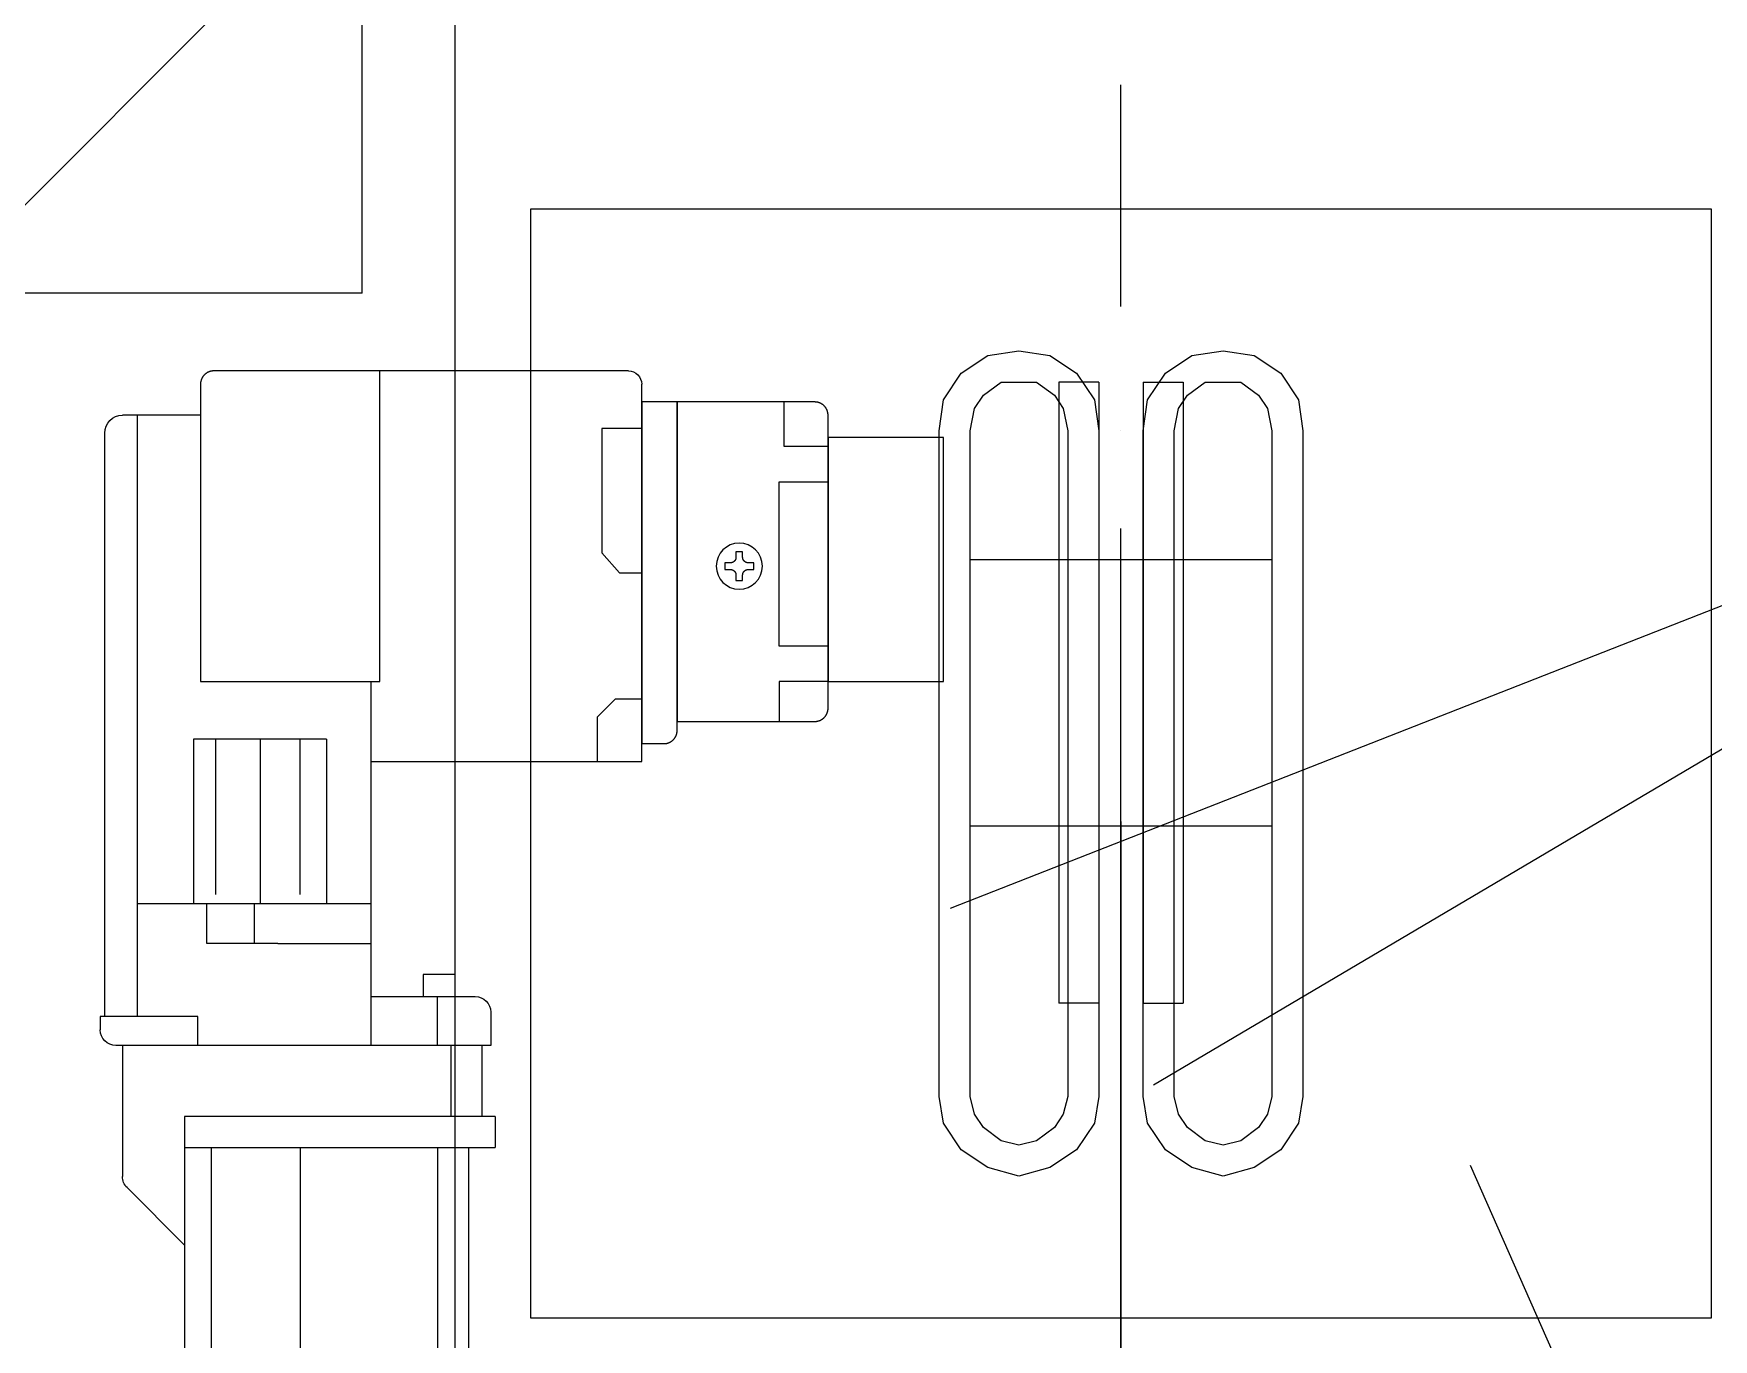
# Model space of a CAD drawing. Extents: x -668440 to 1010955, y -1678500 to 210463.
# Drawn here: x -539598 to -535813, y -1000771 to -997828 of the extents above; entities that cross this region are included whole.
import ezdxf

# ---------------------------------------------------------------- set-up
doc = ezdxf.new("R2010")
doc.units = 0
doc.header["$MEASUREMENT"] = 0
doc.linetypes.add('CENTER', pattern=[2, 1.25, -0.25, 0.25, -0.25])
doc.layers.get('0').update_dxf_attribs({"color": 3, "linetype": 'CONTINUOUS'})
doc.layers.get('Defpoints').update_dxf_attribs({"color": 251, "linetype": 'CONTINUOUS'})
doc.layers.add('00_ADDL', color=253, linetype='CONTINUOUS', plot=False)
for name, color, linetype in [('100', 5, 'CENTER'), ('_1-3_L-CS', 1, 'CONTINUOUS'), ('_5-6_GS-M', 6, 'CONTINUOUS'), ('BOLT', 4, 'CONTINUOUS'), ('cfhole_d', 7, 'CONTINUOUS'), ('cfr_d', 7, 'CONTINUOUS'), ('COL_H-300x300x10x15x13', 7, 'CONTINUOUS'), ('cwr_d', 7, 'CONTINUOUS'), ('standard2', 2, 'CONTINUOUS'), ('注記', 3, 'CONTINUOUS')]:
    doc.layers.add(name, color=color, linetype=linetype)
doc.styles.add('DRACAD', font='txt', dxfattribs={"width": 0.85, "bigfont": 'extfont2'})
doc.styles.get("Standard").update_dxf_attribs({"font": 'Osaka.ttc'})
doc.dimstyles.new('ISO-25', dxfattribs={"dimtxt": 2.5, "dimasz": 2.5, "dimexe": 1.25, "dimexo": 0.625, "dimtad": 1, "dimdec": 4, "dimdsep": 46, "dimtxsty": 'Standard', "dimcen": 2.5, "dimadec": 0, "dimazin": 0, "dimtfac": 1, "dimtdec": 4, "dimtmove": 0, "dimatfit": 3, "dimfxl": 1, "dimtolj": 1, "dimtzin": 0, "dimarcsym": 0})

# ---------------------------------------------------------------- blocks, each defined once
blk = doc.blocks.new('_ORIGIN')
at = {"color": 0, "linetype": 'ByBlock', "lineweight": -2}
blk.add_line((0, 0), (-1, 0), dxfattribs=at)
blk.add_circle((0, 0), 0.5, dxfattribs=at)
blk = doc.blocks.new('*D10642')
at = {"layer": '_5-6_GS-M', "color": 0, "lineweight": -2}
for p, q in [((-221054.66, -404517.08), (-221054.66, -404988.52)), ((-220784.62, -404585.08), (-220784.62, -404988.52)), ((-220834.62, -404987.27), (-221004.66, -404987.27))]:
    blk.add_line(p, q, dxfattribs=at)
at = {"layer": 'Defpoints', "color": 0}
for p in [(-221054.66, -404467.08), (-220784.62, -404535.08), (-221054.66, -404987.27)]:
    blk.add_point(p, dxfattribs=at)
at = {"layer": '_5-6_GS-M', "color": 0, "linetype": 'ByBlock', "lineweight": -2, "xscale": 50, "yscale": 50, "zscale": 50, "rotation": 180}
blk.add_blockref('_ORIGIN', (-221054.66, -404987.27), dxfattribs=at)
at = {"layer": '_5-6_GS-M', "color": 0, "linetype": 'ByBlock', "lineweight": -2, "xscale": 50, "yscale": 50, "zscale": 50}
blk.add_blockref('_ORIGIN', (-220784.62, -404987.27), dxfattribs=at)
at = {"layer": '_5-6_GS-M', "color": 0, "insert": (-220919.64, -404942.27), "char_height": 50, "attachment_point": 5, "style": 'DRACAD'}
blk.add_mtext('\\A1;270', dxfattribs=at)
blk = doc.blocks.new('TC01')
at = {"layer": '注記', "color": 4, "linetype": 'Continuous'}
for p, q in [((4888.06, 30085.63), (4946.06, 30085.63)), ((4944.06, 30085.63), (4981.47, 30085.63)), ((4944.06, 30015.63), (4944.06, 30085.63)), ((4981.47, 30085.63), (4981.54, 30085.63)), ((4981.54, 30085.63), (4981.62, 30085.62)), ((4981.62, 30085.62), (4981.69, 30085.62)), ((4981.69, 30085.62), (4981.77, 30085.61)), ((4981.77, 30085.61), (4981.84, 30085.6)), ((4981.84, 30085.6), (4981.91, 30085.59)), ((4981.91, 30085.59), (4981.98, 30085.58)), ((4981.98, 30085.58), (4982.06, 30085.57)), ((4982.06, 30085.57), (4982.13, 30085.55)), ((4982.13, 30085.55), (4982.2, 30085.54)), ((4982.2, 30085.54), (4982.27, 30085.52)), ((4982.27, 30085.52), (4982.34, 30085.5)), ((4982.34, 30085.5), (4982.41, 30085.48)), ((4982.41, 30085.48), (4982.48, 30085.45)), ((4982.48, 30085.45), (4982.55, 30085.43)), ((4982.55, 30085.43), (4982.62, 30085.4)), ((4982.62, 30085.4), (4982.69, 30085.37)), ((4885.06, 29997.63), (4885.06, 30082.63)), ((4982.69, 30085.37), (4982.75, 30085.34)), ((4982.75, 30085.34), (4982.82, 30085.31)), ((4982.82, 30085.31), (4982.89, 30085.27)), ((4982.89, 30085.27), (4982.95, 30085.24)), ((4982.95, 30085.24), (4983.01, 30085.2)), ((4983.01, 30085.2), (4983.08, 30085.16)), ((4983.08, 30085.16), (4983.14, 30085.12)), ((4983.14, 30085.12), (4983.2, 30085.08)), ((4983.2, 30085.08), (4983.26, 30085.04)), ((4983.26, 30085.04), (4983.32, 30084.99)), ((4983.32, 30084.99), (4983.37, 30084.95)), ((4983.37, 30084.95), (4983.43, 30084.9)), ((4983.43, 30084.9), (4983.49, 30084.85)), ((4983.49, 30084.85), (4983.54, 30084.8)), ((4983.54, 30084.8), (4983.59, 30084.75)), ((4983.59, 30084.75), (4983.64, 30084.69)), ((4983.64, 30084.69), (4983.69, 30084.64)), ((4983.69, 30084.64), (4983.74, 30084.59)), ((4983.74, 30084.59), (4983.79, 30084.53)), ((4983.79, 30084.53), (4983.84, 30084.47)), ((4983.84, 30084.47), (4983.88, 30084.41)), ((4983.88, 30084.41), (4983.92, 30084.35)), ((4983.92, 30084.35), (4983.97, 30084.29)), ((4983.97, 30084.29), (4984.01, 30084.23)), ((4984.01, 30084.23), (4984.04, 30084.17)), ((4984.04, 30084.17), (4984.08, 30084.1)), ((4984.08, 30084.1), (4984.12, 30084.04)), ((4984.12, 30084.04), (4984.15, 30083.97)), ((4984.15, 30083.97), (4984.18, 30083.91)), ((4984.18, 30083.91), (4984.21, 30083.84)), ((4984.21, 30083.84), (4984.24, 30083.77)), ((4984.24, 30083.77), (4984.27, 30083.71)), ((4984.27, 30083.71), (4984.3, 30083.64)), ((4984.3, 30083.64), (4984.32, 30083.57)), ((4984.32, 30083.57), (4984.34, 30083.5)), ((4984.34, 30083.5), (4984.36, 30083.43)), ((4984.36, 30083.43), (4984.38, 30083.35)), ((4984.38, 30083.35), (4984.4, 30083.28)), ((4984.4, 30083.28), (4984.41, 30083.21)), ((4984.41, 30083.21), (4984.43, 30083.14)), ((4984.43, 30083.14), (4984.44, 30083.07)), ((4984.44, 30083.07), (4984.45, 30082.99)), ((4984.45, 30082.99), (4984.46, 30082.92)), ((4984.46, 30082.92), (4984.46, 30082.85)), ((4984.46, 30082.85), (4984.47, 30082.77)), ((4984.47, 30082.77), (4984.47, 30082.7)), ((4984.47, 30082.7), (4984.47, 30082.63)), ((4984.47, 30082.63), (4984.47, 30015.63)), ((4843.99, 30077.8), (4844.04, 30077.85)), ((4844.04, 30077.85), (4844.1, 30077.9)), ((4844.1, 30077.9), (4844.15, 30077.95)), ((4844.15, 30077.95), (4844.21, 30077.99)), ((4844.21, 30077.99), (4844.27, 30078.04)), ((4844.27, 30078.04), (4844.33, 30078.08)), ((4844.33, 30078.08), (4844.39, 30078.12)), ((4844.39, 30078.12), (4844.45, 30078.16)), ((4844.45, 30078.16), (4844.51, 30078.2)), ((4844.51, 30078.2), (4844.58, 30078.24)), ((4844.58, 30078.24), (4844.64, 30078.27)), ((4844.64, 30078.27), (4844.71, 30078.31)), ((4844.71, 30078.31), (4844.77, 30078.34)), ((4844.77, 30078.34), (4844.84, 30078.37)), ((4844.84, 30078.37), (4844.91, 30078.4)), ((4844.91, 30078.4), (4844.98, 30078.43)), ((4844.98, 30078.43), (4845.05, 30078.45)), ((4845.05, 30078.45), (4845.12, 30078.48)), ((4845.12, 30078.48), (4845.19, 30078.5)), ((4845.19, 30078.5), (4845.26, 30078.52)), ((4845.26, 30078.52), (4845.33, 30078.54)), ((4845.33, 30078.54), (4845.4, 30078.55)), ((4845.4, 30078.55), (4845.47, 30078.57)), ((4845.47, 30078.57), (4845.54, 30078.58)), ((4845.54, 30078.58), (4845.62, 30078.59)), ((4845.62, 30078.59), (4845.69, 30078.6)), ((4845.69, 30078.6), (4845.76, 30078.61)), ((4845.76, 30078.61), (4845.84, 30078.62)), ((4845.84, 30078.62), (4845.91, 30078.62)), ((4845.91, 30078.62), (4845.98, 30078.63)), ((4845.98, 30078.63), (4846.06, 30078.63)), ((4846.06, 30078.63), (4877.06, 30078.63)), ((4853.06, 30078.63), (4853.06, 30068.63)), ((4877.06, 30078.63), (4877.06, 30006.63)), ((4877.06, 30078.63), (4885.06, 30078.63)), ((4877.06, 30004.63), (4877.06, 30078.63)), ((4885.06, 30078.63), (4885.06, 30001.63)), ((4843.06, 30075.85), (4843.07, 30075.92)), ((4843.06, 30075.77), (4843.06, 30075.85)), ((4843.06, 30075.7), (4843.06, 30075.77)), ((4843.06, 30075.63), (4843.06, 30075.7)), ((4843.06, 30042.63), (4843.06, 30075.63)), ((4843.07, 30075.92), (4843.08, 30075.99)), ((4843.08, 30075.99), (4843.09, 30076.07)), ((4843.09, 30076.07), (4843.1, 30076.14)), ((4843.1, 30076.14), (4843.11, 30076.21)), ((4843.11, 30076.21), (4843.13, 30076.28)), ((4843.13, 30076.28), (4843.15, 30076.35)), ((4843.15, 30076.35), (4843.17, 30076.43)), ((4843.17, 30076.43), (4843.19, 30076.5)), ((4843.19, 30076.5), (4843.21, 30076.57)), ((4843.21, 30076.57), (4843.23, 30076.64)), ((4843.23, 30076.64), (4843.26, 30076.71)), ((4843.26, 30076.71), (4843.28, 30076.77)), ((4843.28, 30076.77), (4843.31, 30076.84)), ((4843.31, 30076.84), (4843.34, 30076.91)), ((4843.34, 30076.91), (4843.38, 30076.97)), ((4843.38, 30076.97), (4843.41, 30077.04)), ((4843.41, 30077.04), (4843.45, 30077.1)), ((4843.45, 30077.1), (4843.48, 30077.17)), ((4843.48, 30077.17), (4843.52, 30077.23)), ((4843.52, 30077.23), (4843.56, 30077.29)), ((4843.56, 30077.29), (4843.6, 30077.35)), ((4843.6, 30077.35), (4843.65, 30077.41)), ((4843.65, 30077.41), (4843.69, 30077.47)), ((4843.69, 30077.47), (4843.74, 30077.53)), ((4843.74, 30077.53), (4843.78, 30077.59)), ((4843.78, 30077.59), (4843.83, 30077.64)), ((4843.83, 30077.64), (4843.88, 30077.69)), ((4843.88, 30077.69), (4843.93, 30077.75)), ((4843.93, 30077.75), (4843.99, 30077.8)), ((4984.47, 30075.63), (5002.06, 30075.63)), ((4998.76, 30075.63), (4998.76, 29940.13)), ((4817.06, 30070.63), (4843.06, 30070.63)), ((4817.06, 30015.63), (4817.06, 30070.63)), ((4843.06, 30070.63), (4843.06, 30015.63)), ((4885.06, 30072.63), (4894.06, 30072.63)), ((4894.06, 30072.63), (4894.06, 30044.63)), ((5006.06, 29940.13), (5006.06, 30071.63)), ((4853.06, 30068.63), (4843.06, 30068.63)), ((4854.06, 30060.63), (4843.06, 30060.63)), ((4854.06, 30023.63), (4854.06, 30060.63)), ((4862.31, 30044.88), (4863.81, 30044.88)), ((4862.31, 30043.63), (4862.31, 30044.88)), ((4863.81, 30044.88), (4863.81, 30043.63)), ((4894.06, 30044.63), (4890.06, 30040.13)), ((4843.06, 30009.63), (4843.06, 30042.63)), ((4859.81, 30040.88), (4859.81, 30042.38)), ((4859.81, 30042.38), (4861.06, 30042.38)), ((4861.06, 30040.88), (4859.81, 30040.88)), ((4861.06, 30042.38), (4861.09, 30042.38)), ((4861.09, 30040.88), (4861.06, 30040.88)), ((4861.09, 30042.38), (4861.12, 30042.38)), ((4861.12, 30040.88), (4861.09, 30040.88)), ((4861.12, 30042.38), (4861.15, 30042.38)), ((4861.15, 30040.87), (4861.12, 30040.88)), ((4861.15, 30042.38), (4861.18, 30042.38)), ((4861.18, 30040.87), (4861.15, 30040.87)), ((4861.18, 30042.38), (4861.21, 30042.39)), ((4861.21, 30040.87), (4861.18, 30040.87)), ((4861.21, 30042.39), (4861.24, 30042.39)), ((4861.24, 30040.86), (4861.21, 30040.87)), ((4861.24, 30042.39), (4861.27, 30042.39)), ((4861.27, 30040.86), (4861.24, 30040.86)), ((4861.27, 30042.39), (4861.3, 30042.4)), ((4861.3, 30040.85), (4861.27, 30040.86)), ((4861.3, 30042.4), (4861.33, 30042.41)), ((4861.33, 30040.85), (4861.3, 30040.85)), ((4861.33, 30042.41), (4861.36, 30042.41)), ((4861.36, 30040.84), (4861.33, 30040.85)), ((4861.36, 30042.41), (4861.39, 30042.42)), ((4861.39, 30040.83), (4861.36, 30040.84)), ((4861.39, 30042.42), (4861.42, 30042.43)), ((4861.42, 30040.82), (4861.39, 30040.83)), ((4861.42, 30042.43), (4861.45, 30042.44)), ((4861.45, 30040.81), (4861.42, 30040.82)), ((4861.45, 30042.44), (4861.48, 30042.45)), ((4861.48, 30040.8), (4861.45, 30040.81)), ((4861.48, 30042.45), (4861.51, 30042.46)), ((4861.51, 30040.79), (4861.48, 30040.8)), ((4861.51, 30042.46), (4861.53, 30042.47)), ((4861.53, 30040.78), (4861.51, 30040.79)), ((4861.53, 30042.47), (4861.56, 30042.48)), ((4861.56, 30040.77), (4861.53, 30040.78)), ((4861.56, 30042.48), (4861.59, 30042.5)), ((4861.59, 30040.76), (4861.56, 30040.77)), ((4861.59, 30042.5), (4861.62, 30042.51)), ((4861.62, 30040.74), (4861.59, 30040.76)), ((4861.62, 30042.51), (4861.65, 30042.52)), ((4861.65, 30040.73), (4861.62, 30040.74)), ((4861.65, 30042.52), (4861.67, 30042.54)), ((4861.67, 30040.71), (4861.65, 30040.73)), ((4861.67, 30042.54), (4861.7, 30042.55)), ((4861.7, 30040.7), (4861.67, 30040.71)), ((4861.7, 30042.55), (4861.73, 30042.57)), ((4861.73, 30040.68), (4861.7, 30040.7)), ((4861.73, 30042.57), (4861.75, 30042.59)), ((4861.75, 30040.67), (4861.73, 30040.68)), ((4861.75, 30042.59), (4861.78, 30042.6)), ((4861.78, 30040.65), (4861.75, 30040.67)), ((4861.78, 30042.6), (4861.8, 30042.62)), ((4861.8, 30040.63), (4861.78, 30040.65)), ((4861.8, 30042.62), (4861.83, 30042.64)), ((4861.83, 30040.61), (4861.8, 30040.63)), ((4861.83, 30042.64), (4861.85, 30042.66)), ((4861.85, 30040.59), (4861.83, 30040.61)), ((4861.85, 30042.66), (4861.87, 30042.68)), ((4861.87, 30040.57), (4861.85, 30040.59)), ((4861.87, 30042.68), (4861.9, 30042.7)), ((4861.9, 30040.55), (4861.87, 30040.57)), ((4861.9, 30042.7), (4861.92, 30042.72)), ((4861.92, 30040.53), (4861.9, 30040.55)), ((4861.92, 30042.72), (4861.94, 30042.74)), ((4861.94, 30040.51), (4861.92, 30040.53)), ((4861.94, 30042.74), (4861.96, 30042.76)), ((4861.96, 30040.49), (4861.94, 30040.51)), ((4861.96, 30042.76), (4861.98, 30042.79)), ((4861.98, 30040.47), (4861.96, 30040.49)), ((4861.98, 30042.79), (4862, 30042.81)), ((4862, 30040.44), (4861.98, 30040.47)), ((4862, 30042.81), (4862.02, 30042.83)), ((4862.02, 30040.42), (4862, 30040.44)), ((4862.02, 30042.83), (4862.04, 30042.86)), ((4862.04, 30040.4), (4862.02, 30040.42)), ((4862.04, 30042.86), (4862.06, 30042.88)), ((4862.06, 30040.37), (4862.04, 30040.4)), ((4862.06, 30042.88), (4862.08, 30042.91)), ((4862.08, 30040.35), (4862.06, 30040.37)), ((4862.08, 30042.91), (4862.1, 30042.93)), ((4862.1, 30040.32), (4862.08, 30040.35)), ((4862.1, 30042.93), (4862.11, 30042.96)), ((4862.11, 30040.3), (4862.1, 30040.32)), ((4862.11, 30042.96), (4862.13, 30042.98)), ((4862.13, 30040.27), (4862.11, 30040.3)), ((4862.13, 30042.98), (4862.14, 30043.01)), ((4862.14, 30040.24), (4862.13, 30040.27)), ((4862.14, 30043.01), (4862.16, 30043.04)), ((4862.16, 30040.22), (4862.14, 30040.24)), ((4862.16, 30043.04), (4862.17, 30043.06)), ((4862.17, 30040.19), (4862.16, 30040.22)), ((4862.17, 30043.06), (4862.19, 30043.09)), ((4862.19, 30040.16), (4862.17, 30040.19)), ((4862.19, 30043.09), (4862.2, 30043.12)), ((4862.2, 30040.13), (4862.19, 30040.16)), ((4862.2, 30043.12), (4862.21, 30043.15)), ((4862.21, 30040.1), (4862.2, 30040.13)), ((4862.21, 30043.15), (4862.22, 30043.18)), ((4862.22, 30040.08), (4862.21, 30040.1)), ((4862.22, 30043.18), (4862.23, 30043.21)), ((4862.23, 30040.05), (4862.22, 30040.08)), ((4862.23, 30043.21), (4862.24, 30043.23)), ((4862.24, 30040.02), (4862.23, 30040.05)), ((4862.24, 30043.23), (4862.25, 30043.26)), ((4862.25, 30039.99), (4862.24, 30040.02)), ((4862.25, 30043.26), (4862.26, 30043.29)), ((4862.26, 30039.96), (4862.25, 30039.99)), ((4862.26, 30043.29), (4862.27, 30043.32)), ((4862.27, 30043.32), (4862.28, 30043.35)), ((4862.28, 30043.38), (4862.29, 30043.41)), ((4862.28, 30043.35), (4862.28, 30043.38)), ((4862.29, 30043.44), (4862.3, 30043.47)), ((4862.29, 30043.41), (4862.29, 30043.44)), ((4862.3, 30043.53), (4862.31, 30043.57)), ((4862.3, 30043.5), (4862.3, 30043.53)), ((4862.3, 30043.47), (4862.3, 30043.5)), ((4862.31, 30043.6), (4862.31, 30043.63)), ((4862.31, 30043.57), (4862.31, 30043.6)), ((4863.81, 30043.63), (4863.81, 30043.6)), ((4863.81, 30043.6), (4863.81, 30043.57)), ((4863.81, 30043.57), (4863.81, 30043.53)), ((4863.81, 30043.53), (4863.81, 30043.5)), ((4863.81, 30043.5), (4863.82, 30043.47)), ((4863.82, 30043.47), (4863.82, 30043.44)), ((4863.82, 30043.44), (4863.82, 30043.41)), ((4863.82, 30043.41), (4863.83, 30043.38)), ((4863.83, 30043.38), (4863.84, 30043.35)), ((4863.84, 30043.35), (4863.84, 30043.32)), ((4863.84, 30043.32), (4863.85, 30043.29)), ((4863.85, 30043.29), (4863.86, 30043.26)), ((4863.86, 30039.99), (4863.85, 30039.96)), ((4863.86, 30043.26), (4863.87, 30043.23)), ((4863.87, 30040.02), (4863.86, 30039.99)), ((4863.87, 30043.23), (4863.88, 30043.21)), ((4863.88, 30040.05), (4863.87, 30040.02)), ((4863.88, 30043.21), (4863.89, 30043.18)), ((4863.89, 30040.08), (4863.88, 30040.05)), ((4863.89, 30043.18), (4863.9, 30043.15)), ((4863.9, 30040.1), (4863.89, 30040.08)), ((4863.9, 30043.15), (4863.91, 30043.12)), ((4863.91, 30040.13), (4863.9, 30040.1)), ((4863.91, 30043.12), (4863.93, 30043.09)), ((4863.93, 30040.16), (4863.91, 30040.13)), ((4863.93, 30043.09), (4863.94, 30043.06)), ((4863.94, 30040.19), (4863.93, 30040.16)), ((4863.94, 30043.06), (4863.95, 30043.04)), ((4863.95, 30040.22), (4863.94, 30040.19)), ((4863.95, 30043.04), (4863.97, 30043.01)), ((4863.97, 30040.24), (4863.95, 30040.22)), ((4863.97, 30043.01), (4863.98, 30042.98)), ((4863.98, 30040.27), (4863.97, 30040.24)), ((4863.98, 30042.98), (4864, 30042.96)), ((4864, 30040.3), (4863.98, 30040.27)), ((4864, 30042.96), (4864.02, 30042.93)), ((4864.02, 30040.32), (4864, 30040.3)), ((4864.02, 30042.93), (4864.03, 30042.91)), ((4864.03, 30040.35), (4864.02, 30040.32)), ((4864.03, 30042.91), (4864.05, 30042.88)), ((4864.05, 30040.37), (4864.03, 30040.35)), ((4864.05, 30042.88), (4864.07, 30042.86)), ((4864.07, 30040.4), (4864.05, 30040.37)), ((4864.07, 30042.86), (4864.09, 30042.83)), ((4864.09, 30040.42), (4864.07, 30040.4)), ((4864.09, 30042.83), (4864.11, 30042.81)), ((4864.11, 30040.44), (4864.09, 30040.42)), ((4864.11, 30042.81), (4864.13, 30042.79)), ((4864.13, 30040.47), (4864.11, 30040.44)), ((4864.13, 30042.79), (4864.15, 30042.76)), ((4864.15, 30040.49), (4864.13, 30040.47)), ((4864.15, 30042.76), (4864.17, 30042.74)), ((4864.17, 30040.51), (4864.15, 30040.49)), ((4864.17, 30042.74), (4864.19, 30042.72)), ((4864.19, 30040.53), (4864.17, 30040.51)), ((4864.19, 30042.72), (4864.22, 30042.7)), ((4864.22, 30040.55), (4864.19, 30040.53)), ((4864.22, 30042.7), (4864.24, 30042.68)), ((4864.24, 30040.57), (4864.22, 30040.55)), ((4864.24, 30042.68), (4864.26, 30042.66)), ((4864.26, 30040.59), (4864.24, 30040.57)), ((4864.26, 30042.66), (4864.29, 30042.64)), ((4864.29, 30040.61), (4864.26, 30040.59)), ((4864.29, 30042.64), (4864.31, 30042.62)), ((4864.31, 30040.63), (4864.29, 30040.61)), ((4864.31, 30042.62), (4864.34, 30042.6)), ((4864.34, 30040.65), (4864.31, 30040.63)), ((4864.34, 30042.6), (4864.36, 30042.59)), ((4864.36, 30040.67), (4864.34, 30040.65)), ((4864.36, 30042.59), (4864.39, 30042.57)), ((4864.39, 30040.68), (4864.36, 30040.67)), ((4864.39, 30042.57), (4864.41, 30042.55)), ((4864.41, 30040.7), (4864.39, 30040.68)), ((4864.41, 30042.55), (4864.44, 30042.54)), ((4864.44, 30040.71), (4864.41, 30040.7)), ((4864.44, 30042.54), (4864.47, 30042.52)), ((4864.47, 30040.73), (4864.44, 30040.71)), ((4864.47, 30042.52), (4864.49, 30042.51)), ((4864.49, 30040.74), (4864.47, 30040.73)), ((4864.49, 30042.51), (4864.52, 30042.5)), ((4864.52, 30040.76), (4864.49, 30040.74)), ((4864.52, 30042.5), (4864.55, 30042.48)), ((4864.55, 30040.77), (4864.52, 30040.76)), ((4864.55, 30042.48), (4864.58, 30042.47)), ((4864.58, 30040.78), (4864.55, 30040.77)), ((4864.58, 30042.47), (4864.61, 30042.46)), ((4864.61, 30040.79), (4864.58, 30040.78)), ((4864.61, 30042.46), (4864.64, 30042.45)), ((4864.64, 30040.8), (4864.61, 30040.79)), ((4864.64, 30042.45), (4864.66, 30042.44)), ((4864.66, 30040.81), (4864.64, 30040.8)), ((4864.66, 30042.44), (4864.69, 30042.43)), ((4864.69, 30040.82), (4864.66, 30040.81)), ((4864.69, 30042.43), (4864.72, 30042.42)), ((4864.72, 30040.83), (4864.69, 30040.82)), ((4864.72, 30042.42), (4864.75, 30042.41)), ((4864.75, 30040.84), (4864.72, 30040.83)), ((4864.75, 30042.41), (4864.78, 30042.41)), ((4864.78, 30040.85), (4864.75, 30040.84)), ((4864.78, 30042.41), (4864.81, 30042.4)), ((4864.81, 30040.85), (4864.78, 30040.85)), ((4864.81, 30042.4), (4864.84, 30042.39)), ((4864.84, 30040.86), (4864.81, 30040.85)), ((4864.84, 30042.39), (4864.87, 30042.39)), ((4864.87, 30040.86), (4864.84, 30040.86)), ((4864.87, 30042.39), (4864.9, 30042.39)), ((4864.9, 30040.87), (4864.87, 30040.86)), ((4864.9, 30042.39), (4864.93, 30042.38)), ((4864.93, 30040.87), (4864.9, 30040.87)), ((4864.93, 30042.38), (4864.96, 30042.38)), ((4864.96, 30040.87), (4864.93, 30040.87)), ((4864.96, 30042.38), (4865, 30042.38)), ((4865, 30040.88), (4864.96, 30040.87)), ((4865, 30042.38), (4865.03, 30042.38)), ((4865.03, 30040.88), (4865, 30040.88)), ((4865.03, 30042.38), (4865.06, 30042.38)), ((4865.06, 30040.88), (4865.03, 30040.88)), ((4865.06, 30042.38), (4866.31, 30042.38)), ((4866.31, 30040.88), (4865.06, 30040.88)), ((4866.31, 30042.38), (4866.31, 30040.88)), ((4890.06, 30040.13), (4885.06, 30040.13)), ((4862.27, 30039.93), (4862.26, 30039.96)), ((4862.28, 30039.9), (4862.27, 30039.93)), ((4862.28, 30039.87), (4862.28, 30039.9)), ((4862.29, 30039.84), (4862.28, 30039.87)), ((4862.29, 30039.81), (4862.29, 30039.84)), ((4862.3, 30039.78), (4862.29, 30039.81)), ((4862.3, 30039.75), (4862.3, 30039.78)), ((4862.3, 30039.72), (4862.3, 30039.75)), ((4862.31, 30039.69), (4862.3, 30039.72)), ((4862.31, 30039.66), (4862.31, 30039.69)), ((4862.31, 30039.63), (4862.31, 30039.66)), ((4862.31, 30038.38), (4862.31, 30039.63)), ((4863.81, 30038.38), (4862.31, 30038.38)), ((4863.82, 30039.78), (4863.81, 30039.75)), ((4863.81, 30039.75), (4863.81, 30039.72)), ((4863.81, 30039.72), (4863.81, 30039.69)), ((4863.81, 30039.69), (4863.81, 30039.66)), ((4863.81, 30039.66), (4863.81, 30039.63)), ((4863.81, 30039.63), (4863.81, 30038.38)), ((4863.83, 30039.87), (4863.82, 30039.84)), ((4863.82, 30039.84), (4863.82, 30039.81)), ((4863.82, 30039.81), (4863.82, 30039.78)), ((4863.84, 30039.9), (4863.83, 30039.87)), ((4863.85, 30039.96), (4863.84, 30039.93)), ((4863.84, 30039.93), (4863.84, 30039.9)), ((4843.06, 30023.63), (4854.06, 30023.63)), ((4843.06, 30015.63), (4817.06, 30015.63)), ((4843.06, 30015.63), (4854.06, 30015.63)), ((4854.06, 30015.63), (4854.06, 30006.63)), ((4984.47, 30015.63), (4944.06, 30015.63)), ((4946.06, 30015.63), (4946.06, 29997.63)), ((4885.06, 30011.63), (4891.06, 30011.63)), ((4891.06, 30011.63), (4895.06, 30007.63)), ((4843.06, 30009.55), (4843.06, 30009.63)), ((4843.06, 30009.48), (4843.06, 30009.55)), ((4843.06, 30009.41), (4843.06, 30009.48)), ((4843.07, 30009.33), (4843.06, 30009.41)), ((4843.08, 30009.26), (4843.07, 30009.33)), ((4843.09, 30009.19), (4843.08, 30009.26)), ((4843.1, 30009.11), (4843.09, 30009.19)), ((4843.11, 30009.04), (4843.1, 30009.11)), ((4843.13, 30008.97), (4843.11, 30009.04)), ((4843.15, 30008.9), (4843.13, 30008.97)), ((4843.17, 30008.83), (4843.15, 30008.9)), ((4843.19, 30008.76), (4843.17, 30008.83)), ((4843.21, 30008.69), (4843.19, 30008.76)), ((4843.23, 30008.62), (4843.21, 30008.69)), ((4843.26, 30008.55), (4843.23, 30008.62)), ((4843.28, 30008.48), (4843.26, 30008.55)), ((4843.31, 30008.41), (4843.28, 30008.48)), ((4843.34, 30008.34), (4843.31, 30008.41)), ((4843.38, 30008.28), (4843.34, 30008.34)), ((4843.41, 30008.21), (4843.38, 30008.28)), ((4843.45, 30008.15), (4843.41, 30008.21)), ((4843.48, 30008.08), (4843.45, 30008.15)), ((4843.52, 30008.02), (4843.48, 30008.08)), ((4843.56, 30007.96), (4843.52, 30008.02)), ((4843.6, 30007.9), (4843.56, 30007.96)), ((4843.65, 30007.84), (4843.6, 30007.9)), ((4843.69, 30007.78), (4843.65, 30007.84)), ((4843.74, 30007.72), (4843.69, 30007.78)), ((4843.78, 30007.67), (4843.74, 30007.72)), ((4843.83, 30007.61), (4843.78, 30007.67)), ((4843.88, 30007.56), (4843.83, 30007.61)), ((4843.93, 30007.51), (4843.88, 30007.56)), ((4843.99, 30007.45), (4843.93, 30007.51)), ((4844.04, 30007.4), (4843.99, 30007.45)), ((4844.1, 30007.36), (4844.04, 30007.4)), ((4844.15, 30007.31), (4844.1, 30007.36)), ((4844.21, 30007.26), (4844.15, 30007.31)), ((4844.27, 30007.22), (4844.21, 30007.26)), ((4844.33, 30007.17), (4844.27, 30007.22)), ((4844.39, 30007.13), (4844.33, 30007.17)), ((4844.45, 30007.09), (4844.39, 30007.13)), ((4844.51, 30007.05), (4844.45, 30007.09)), ((4844.58, 30007.02), (4844.51, 30007.05)), ((4844.64, 30006.98), (4844.58, 30007.02)), ((4844.71, 30006.95), (4844.64, 30006.98)), ((4844.77, 30006.91), (4844.71, 30006.95)), ((4844.84, 30006.88), (4844.77, 30006.91)), ((4844.91, 30006.85), (4844.84, 30006.88)), ((4844.98, 30006.83), (4844.91, 30006.85)), ((4845.05, 30006.8), (4844.98, 30006.83)), ((4845.12, 30006.78), (4845.05, 30006.8)), ((4845.19, 30006.76), (4845.12, 30006.78)), ((4845.26, 30006.74), (4845.19, 30006.76)), ((4845.33, 30006.72), (4845.26, 30006.74)), ((4845.4, 30006.7), (4845.33, 30006.72)), ((4845.47, 30006.68), (4845.4, 30006.7)), ((4845.54, 30006.67), (4845.47, 30006.68)), ((4845.62, 30006.66), (4845.54, 30006.67)), ((4845.69, 30006.65), (4845.62, 30006.66)), ((4845.76, 30006.64), (4845.69, 30006.65)), ((4845.84, 30006.63), (4845.76, 30006.64)), ((4845.91, 30006.63), (4845.84, 30006.63)), ((4845.98, 30006.63), (4845.91, 30006.63)), ((4846.06, 30006.63), (4845.98, 30006.63)), ((4877.06, 30006.63), (4846.06, 30006.63)), ((4895.06, 30007.63), (4895.06, 29997.63)), ((4877.06, 30004.55), (4877.06, 30004.63)), ((4877.06, 30004.48), (4877.06, 30004.55)), ((4877.06, 30004.41), (4877.06, 30004.48)), ((4877.07, 30004.33), (4877.06, 30004.41)), ((4877.08, 30004.26), (4877.07, 30004.33)), ((4877.09, 30004.19), (4877.08, 30004.26)), ((4877.1, 30004.11), (4877.09, 30004.19)), ((4877.11, 30004.04), (4877.1, 30004.11)), ((4877.13, 30003.97), (4877.11, 30004.04)), ((4877.15, 30003.9), (4877.13, 30003.97)), ((4877.17, 30003.83), (4877.15, 30003.9)), ((4877.19, 30003.76), (4877.17, 30003.83)), ((4877.21, 30003.69), (4877.19, 30003.76)), ((4877.23, 30003.62), (4877.21, 30003.69)), ((4877.26, 30003.55), (4877.23, 30003.62)), ((4877.28, 30003.48), (4877.26, 30003.55)), ((4877.31, 30003.41), (4877.28, 30003.48)), ((4877.34, 30003.34), (4877.31, 30003.41)), ((4877.38, 30003.28), (4877.34, 30003.34)), ((4877.41, 30003.21), (4877.38, 30003.28)), ((4877.45, 30003.15), (4877.41, 30003.21)), ((4877.48, 30003.08), (4877.45, 30003.15)), ((4877.52, 30003.02), (4877.48, 30003.08)), ((4877.56, 30002.96), (4877.52, 30003.02)), ((4877.6, 30002.9), (4877.56, 30002.96)), ((4877.65, 30002.84), (4877.6, 30002.9)), ((4877.69, 30002.78), (4877.65, 30002.84)), ((4877.74, 30002.72), (4877.69, 30002.78)), ((4877.78, 30002.67), (4877.74, 30002.72)), ((4877.83, 30002.61), (4877.78, 30002.67)), ((4877.88, 30002.56), (4877.83, 30002.61)), ((4877.93, 30002.51), (4877.88, 30002.56)), ((4877.99, 30002.45), (4877.93, 30002.51)), ((4878.04, 30002.4), (4877.99, 30002.45)), ((4878.1, 30002.36), (4878.04, 30002.4)), ((4878.15, 30002.31), (4878.1, 30002.36)), ((4878.21, 30002.26), (4878.15, 30002.31)), ((4878.27, 30002.22), (4878.21, 30002.26)), ((4878.33, 30002.17), (4878.27, 30002.22)), ((4878.39, 30002.13), (4878.33, 30002.17)), ((4878.45, 30002.09), (4878.39, 30002.13)), ((4956.06, 30002.63), (4986.06, 30002.63)), ((4956.06, 30002.63), (4956.06, 29965.63)), ((4962.06, 30002.63), (4962.06, 29967.63)), ((4971.06, 30002.63), (4971.06, 29965.63)), ((4981.06, 30002.63), (4981.06, 29967.63)), ((4986.06, 30002.63), (4986.06, 29965.63)), ((4878.51, 30002.05), (4878.45, 30002.09)), ((4878.58, 30002.02), (4878.51, 30002.05)), ((4878.64, 30001.98), (4878.58, 30002.02)), ((4878.71, 30001.95), (4878.64, 30001.98)), ((4878.77, 30001.91), (4878.71, 30001.95)), ((4878.84, 30001.88), (4878.77, 30001.91)), ((4878.91, 30001.85), (4878.84, 30001.88)), ((4878.98, 30001.83), (4878.91, 30001.85)), ((4879.05, 30001.8), (4878.98, 30001.83)), ((4879.12, 30001.78), (4879.05, 30001.8)), ((4879.19, 30001.76), (4879.12, 30001.78)), ((4879.26, 30001.74), (4879.19, 30001.76)), ((4879.33, 30001.72), (4879.26, 30001.74)), ((4879.4, 30001.7), (4879.33, 30001.72)), ((4879.47, 30001.68), (4879.4, 30001.7)), ((4879.54, 30001.67), (4879.47, 30001.68)), ((4879.62, 30001.66), (4879.54, 30001.67)), ((4879.69, 30001.65), (4879.62, 30001.66)), ((4879.76, 30001.64), (4879.69, 30001.65)), ((4879.84, 30001.63), (4879.76, 30001.64)), ((4879.91, 30001.63), (4879.84, 30001.63)), ((4879.98, 30001.63), (4879.91, 30001.63)), ((4880.06, 30001.63), (4879.98, 30001.63)), ((4885.06, 30001.63), (4880.06, 30001.63)), ((4946.06, 29997.63), (4885.06, 29997.63)), ((4946.06, 29997.63), (4946.06, 29933.63)), ((4998.76, 29965.63), (4946.06, 29965.63)), ((4972.41, 29965.63), (4972.41, 29956.63)), ((4983.06, 29956.63), (4983.06, 29965.63)), ((4967.06, 29956.63), (4946.06, 29956.63)), ((4967.06, 29956.63), (4983.06, 29956.63)), ((4927.06, 29949.63), (4934.31, 29949.63)), ((4927.06, 29944.63), (4927.06, 29949.63)), ((4934.31, 29949.63), (4934.31, 29944.63)), ((4946.06, 29944.63), (4922.56, 29944.63)), ((4934.31, 29944.63), (4927.06, 29944.63)), ((4931.06, 29933.63), (4931.06, 29944.63)), ((4919.06, 29941.13), (4919.06, 29933.63)), ((4985.06, 29933.63), (4985.06, 29940.13)), ((4985.06, 29940.13), (5007.06, 29940.13)), ((5007.06, 29940.13), (5007.06, 29937.13)), ((4919.06, 29933.63), (4985.06, 29933.63)), ((4921.06, 29933.63), (4921.06, 29917.63)), ((4928.06, 29933.63), (4928.06, 29917.63)), ((4985.06, 29933.63), (5003.56, 29933.63)), ((5002.06, 29933.63), (5002.06, 29904.08)), ((4918.06, 29917.63), (4988.06, 29917.63)), ((4918.06, 29917.63), (4918.06, 29910.63)), ((4988.06, 29917.63), (4988.06, 29910.63)), ((4988.06, 29910.63), (4918.06, 29910.63)), ((4924.06, 29910.63), (4924.06, 29821.63)), ((4931.06, 29910.63), (4931.06, 29821.63)), ((4961.92, 29836.63), (4961.92, 29910.63)), ((4982.06, 29910.63), (4982.06, 29821.63)), ((4988.06, 29910.63), (4988.06, 29821.63)), ((5001.03, 29901.6), (4988.06, 29888.63))]:
    blk.add_line(p, q, dxfattribs=at)
blk.add_circle((4863.06, 30041.63), 5.2, dxfattribs=at)
for centre, radius, start, end in [((4888.06, 30082.63), 3, 90, 180), ((5002.06, 30071.63), 4, 0, 90), ((4922.56, 29941.13), 3.5, 90, 180), ((5003.56, 29937.13), 3.5, 270, 0), ((4998.56, 29904.08), 3.5, 314.9999, 0)]:
    blk.add_arc(centre, radius, start, end, dxfattribs=at)
blk = doc.blocks.new('剛接合部C1Y')
at = {"layer": '00_ADDL'}
blk.add_line((-219884.62063, -403299.07507), (-221684.62063, -405099.07507), dxfattribs=at)
at = {"layer": '100', "linetype": 'CENTER', "ltscale": 200}
blk.add_line((-220784.62063, -407169.07507), (-220784.62063, -403299.07507), dxfattribs=at)
at = {"layer": '_1-3_L-CS', "transparency": 33554661}
for p, q in [((-220622.08929, -404525.83278), (-220823.12063, -404604.7456)), ((-220777.26768, -404644.47733), (-220576.57593, -404525.83278))]:
    blk.add_line(p, q, dxfattribs=at)
at = {"layer": '_1-3_L-CS'}
blk.add_line((-220705.90102, -404662.52932), (-220625.80546, -404844.46707), dxfattribs=at)
at = {"layer": '_5-6_GS-M'}
for q in [(-220955.62063, -403901.07507), (-221044.66202, -404466.07507)]:
    blk.add_line((-220955.62063, -404466.07507), q, dxfattribs=at)
at = {"layer": 'BOLT'}
for p, q in [((-220818.62063, -404526.07507), (-220750.62063, -404526.07507)), ((-220818.62063, -404586.07507), (-220750.62063, -404586.07507))]:
    blk.add_line(p, q, dxfattribs=at)
at = {"layer": 'cfhole_d'}
for p, q in [((-220815.62063, -404489.07507), (-220811.62063, -404486.07507)), ((-220811.62063, -404486.07507), (-220803.62063, -404486.07507)), ((-220803.62063, -404486.07507), (-220799.62063, -404489.07507)), ((-220769.62063, -404489.07507), (-220765.62063, -404486.07507)), ((-220765.62063, -404486.07507), (-220757.62063, -404486.07507)), ((-220757.62063, -404486.07507), (-220753.62063, -404489.07507)), ((-220817.62063, -404492.07507), (-220815.62063, -404489.07507)), ((-220799.62063, -404489.07507), (-220797.62063, -404492.07507)), ((-220771.62063, -404492.07507), (-220769.62063, -404489.07507)), ((-220753.62063, -404489.07507), (-220751.62063, -404492.07507)), ((-220818.62063, -404497.07507), (-220817.62063, -404492.07507)), ((-220797.62063, -404492.07507), (-220796.62063, -404497.07507)), ((-220772.62063, -404497.07507), (-220771.62063, -404492.07507)), ((-220751.62063, -404492.07507), (-220750.62063, -404497.07507)), ((-220818.62063, -404647.07507), (-220818.62063, -404497.07507)), ((-220796.62063, -404497.07507), (-220796.62063, -404647.07507)), ((-220772.62063, -404647.07507), (-220772.62063, -404497.07507)), ((-220750.62063, -404497.07507), (-220750.62063, -404647.07507)), ((-220817.62063, -404651.07507), (-220818.62063, -404647.07507)), ((-220796.62063, -404647.07507), (-220797.62063, -404651.07507)), ((-220771.62063, -404651.07507), (-220772.62063, -404647.07507)), ((-220750.62063, -404647.07507), (-220751.62063, -404651.07507)), ((-220815.62063, -404654.07507), (-220817.62063, -404651.07507)), ((-220797.62063, -404651.07507), (-220799.62063, -404654.07507)), ((-220769.62063, -404654.07507), (-220771.62063, -404651.07507)), ((-220751.62063, -404651.07507), (-220753.62063, -404654.07507)), ((-220811.62063, -404657.07507), (-220815.62063, -404654.07507)), ((-220807.62063, -404658.07507), (-220811.62063, -404657.07507)), ((-220803.62063, -404657.07507), (-220807.62063, -404658.07507)), ((-220799.62063, -404654.07507), (-220803.62063, -404657.07507)), ((-220765.62063, -404657.07507), (-220769.62063, -404654.07507)), ((-220761.62063, -404658.07507), (-220765.62063, -404657.07507)), ((-220757.62063, -404657.07507), (-220761.62063, -404658.07507)), ((-220753.62063, -404654.07507), (-220757.62063, -404657.07507))]:
    blk.add_line(p, q, dxfattribs=at)
at = {"layer": 'cfr_d'}
for p, q in [((-220917.62063, -404697.07507), (-220917.62063, -404447.07507)), ((-220917.62063, -404447.07507), (-220651.62063, -404447.07507)), ((-220651.62063, -404447.07507), (-220651.62063, -404697.07507)), ((-220814.62063, -404480.07507), (-220807.62063, -404479.07507)), ((-220807.62063, -404479.07507), (-220800.62063, -404480.07507)), ((-220768.62063, -404480.07507), (-220761.62063, -404479.07507)), ((-220761.62063, -404479.07507), (-220754.62063, -404480.07507)), ((-220820.62063, -404484.07507), (-220814.62063, -404480.07507)), ((-220800.62063, -404480.07507), (-220794.62063, -404484.07507)), ((-220774.62063, -404484.07507), (-220768.62063, -404480.07507)), ((-220754.62063, -404480.07507), (-220748.62063, -404484.07507)), ((-220824.62063, -404490.07507), (-220820.62063, -404484.07507)), ((-220794.62063, -404484.07507), (-220790.62063, -404490.07507)), ((-220778.62063, -404490.07507), (-220774.62063, -404484.07507)), ((-220748.62063, -404484.07507), (-220744.62063, -404490.07507)), ((-220825.62063, -404497.07507), (-220824.62063, -404490.07507)), ((-220790.62063, -404490.07507), (-220789.62063, -404497.07507)), ((-220779.62063, -404497.07507), (-220778.62063, -404490.07507)), ((-220744.62063, -404490.07507), (-220743.62063, -404497.07507)), ((-220825.62063, -404647.07507), (-220825.62063, -404497.07507)), ((-220789.62063, -404497.07507), (-220789.62063, -404647.07507)), ((-220779.62063, -404647.07507), (-220779.62063, -404497.07507)), ((-220743.62063, -404497.07507), (-220743.62063, -404647.07507)), ((-220824.62063, -404653.07507), (-220825.62063, -404647.07507)), ((-220789.62063, -404647.07507), (-220790.62063, -404653.07507)), ((-220778.62063, -404653.07507), (-220779.62063, -404647.07507)), ((-220743.62063, -404647.07507), (-220744.62063, -404653.07507)), ((-220820.62063, -404659.07507), (-220824.62063, -404653.07507)), ((-220790.62063, -404653.07507), (-220794.62063, -404659.07507)), ((-220774.62063, -404659.07507), (-220778.62063, -404653.07507)), ((-220744.62063, -404653.07507), (-220748.62063, -404659.07507)), ((-220814.62063, -404663.07507), (-220820.62063, -404659.07507)), ((-220794.62063, -404659.07507), (-220800.62063, -404663.07507)), ((-220768.62063, -404663.07507), (-220774.62063, -404659.07507)), ((-220748.62063, -404659.07507), (-220754.62063, -404663.07507)), ((-220807.62063, -404665.07507), (-220814.62063, -404663.07507)), ((-220800.62063, -404663.07507), (-220807.62063, -404665.07507)), ((-220761.62063, -404665.07507), (-220768.62063, -404663.07507)), ((-220754.62063, -404663.07507), (-220761.62063, -404665.07507)), ((-220651.62063, -404697.07507), (-220917.62063, -404697.07507))]:
    blk.add_line(p, q, dxfattribs=at)
at = {"layer": 'COL_H-300x300x10x15x13'}
blk.add_line((-220934.62063, -405099.07507), (-220934.62063, -403901.07507), dxfattribs=at)
at = {"layer": 'cwr_d'}
for p, q in [((-220789.62063, -404486.07507), (-220798.62063, -404486.07507)), ((-220798.62063, -404486.07507), (-220798.62063, -404626.07507)), ((-220789.62063, -404486.07507), (-220789.62063, -404626.07507)), ((-220779.62063, -404486.07507), (-220770.62063, -404486.07507)), ((-220779.62063, -404486.07507), (-220779.62063, -404626.07507)), ((-220770.62063, -404486.07507), (-220770.62063, -404626.07507)), ((-220789.62063, -404626.07507), (-220798.62063, -404626.07507)), ((-220779.62063, -404626.07507), (-220770.62063, -404626.07507))]:
    blk.add_line(p, q, dxfattribs=at)
at = {"layer": 'standard2'}
blk.add_line((-220784.62063, -404497.07507), (-220784.62063, -404497.07507), dxfattribs=at)
at = {"xscale": -1}
blk.add_blockref('TC01', (-216007.5641, -434569.20163), dxfattribs=at)
at = {"layer": '_5-6_GS-M'}
dim = blk.add_linear_dim(base=(-221054.66202, -404987.26835), p1=(-220784.62063, -404535.07507), p2=(-221054.66202, -404467.07507), dimstyle='ISO-25', override={"dimtxt": 50, "dimasz": 50, "dimexo": 50, "dimgap": 20, "dimdec": 0, "dimtxsty": 'DRACAD', "dimblk1": 'ORIGIN', "dimblk2": 'ORIGIN', "dimsah": 1}, dxfattribs=at)
dim.commit()
dim.dimension.update_dxf_attribs({"geometry": '*D10642', "text_midpoint": (-220919.64133, -404987.26835), "dimtype": 160})

msp = doc.modelspace()

# ---------------------------------------------------------------- block references
at = {"xscale": 10, "yscale": 10, "zscale": 10}
msp.add_blockref('剛接合部C1Y', (1670698.6842, 3046247.35843, 5600), dxfattribs=at)

doc.saveas('drawing.dxf')
